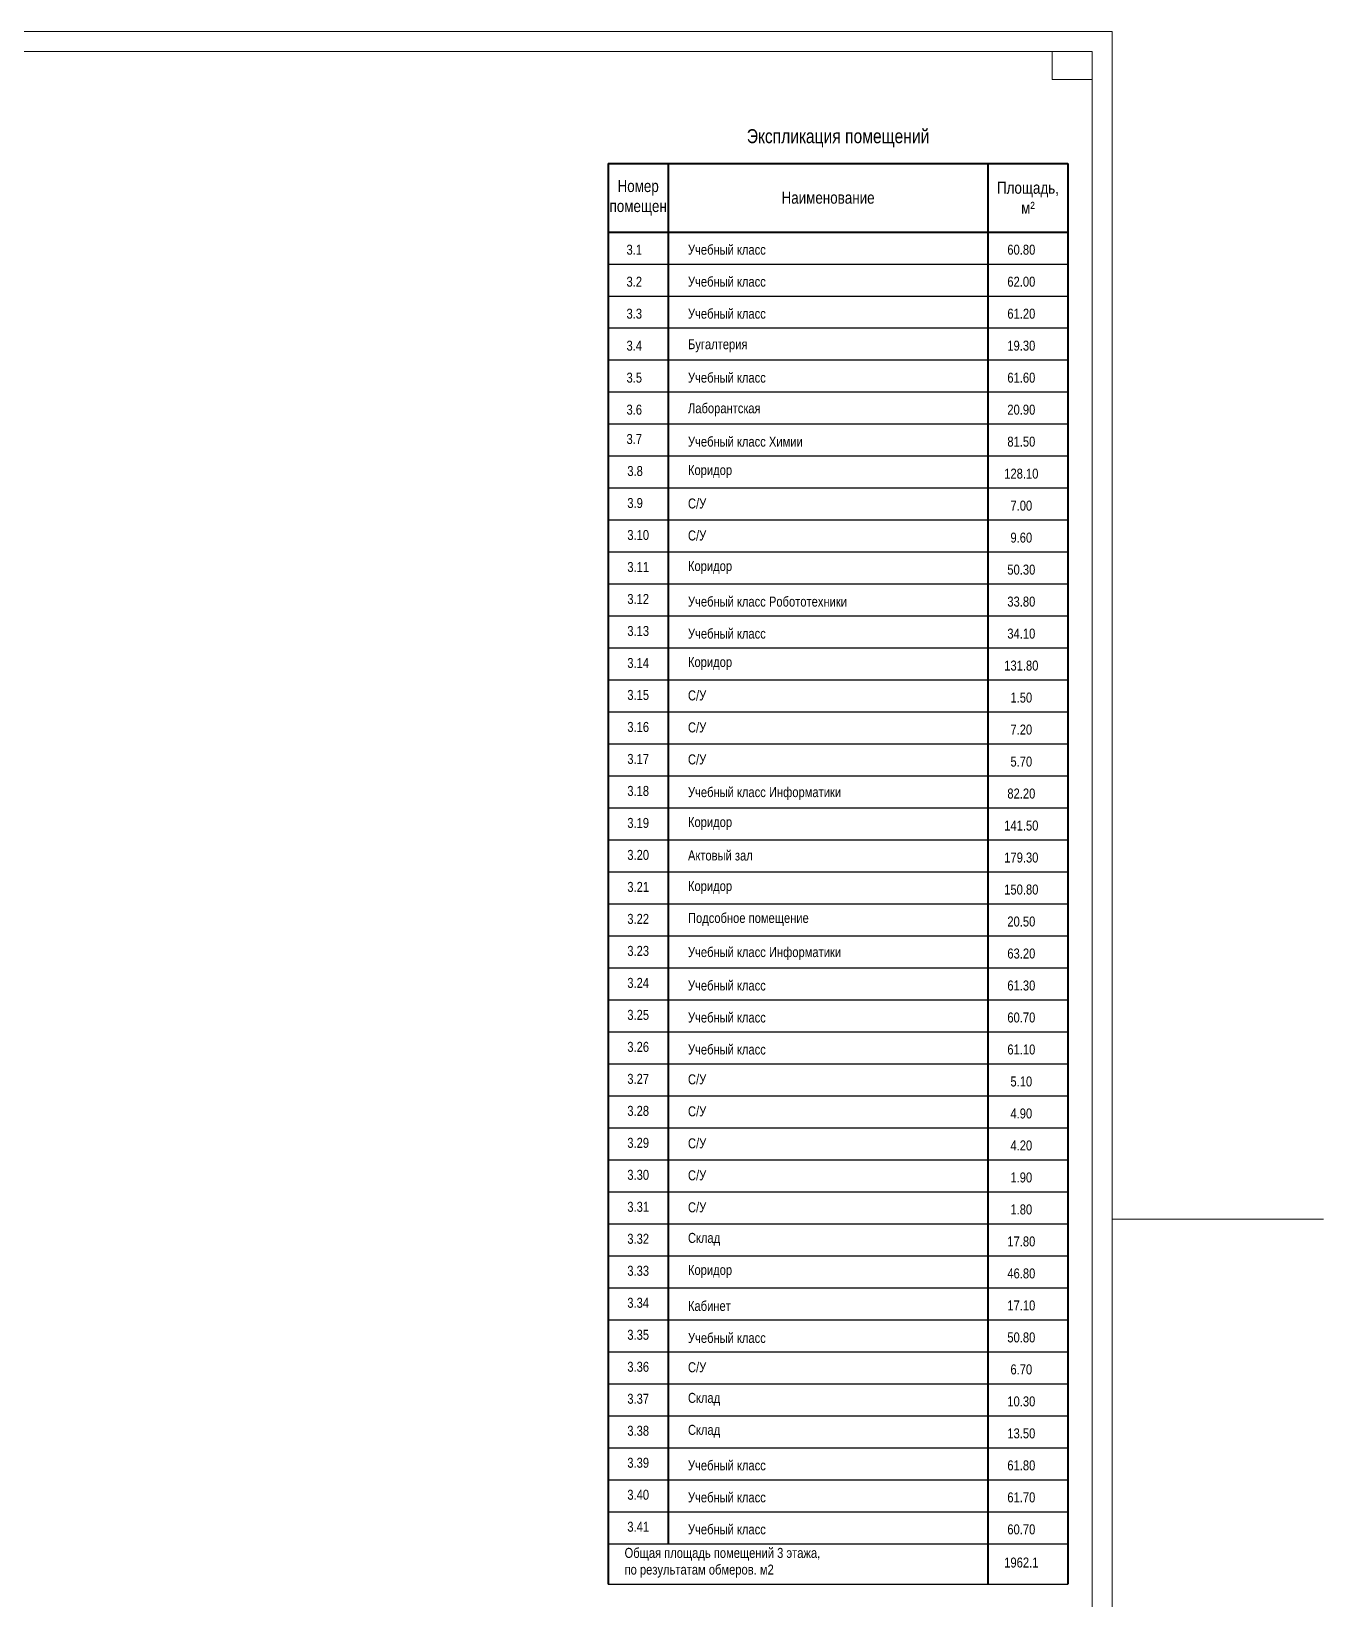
# Model space of a CAD drawing. Header units: metres. Extents: x -5 to 458, y -5 to 65.
# Drawn here: x 372.58 to 404.91, y 20.21 to 59.43 of the extents above; entities that cross this region are included whole.
import ezdxf

# ---------------------------------------------------------------- set-up
doc = ezdxf.new("R2010")
doc.units = ezdxf.units.M
doc.layers.add('Level 50', color=7, linetype='Continuous', lineweight=0)
doc.layers.add('YOLO_TABLE', color=1, linetype='Continuous')
doc.layers.add('размеры оси', color=163, linetype='Continuous')
doc.styles.add('_ТАБЛИЧНЫЙ(1-100)', font='arial.ttf', dxfattribs={"width": 0.8, "height": 300})
doc.styles.add('_ТЕКСТОВЫЙ', font='arial.ttf', dxfattribs={"width": 0.8})

# ---------------------------------------------------------------- blocks, each defined once
blk = doc.blocks.new('*U49')
at = {"color": 7, "linetype": 'Continuous', "lineweight": 0}
blk.add_line((68.362, 0), (63.075, 0), dxfattribs=at)
at = {"color": 7, "linetype": 'Continuous', "lineweight": 0, "flags": 128}
blk.add_lwpolyline([(63.075, 29.7), (63.075, -29.7), (-63.075, -29.7), (-63.075, 29.7), (63.075, 29.7)], close=True, dxfattribs=at)
at = {"layer": 'Level 50', "color": 7, "linetype": 'Continuous', "lineweight": 13}
for p, q in [((62.575, 29.2), (-61.075, 29.2)), ((61.575, 29.2), (61.575, 28.5)), ((62.575, 29.2), (62.575, -29.2)), ((61.575, 28.5), (62.575, 28.5))]:
    blk.add_line(p, q, dxfattribs=at)

msp = doc.modelspace()

# ---------------------------------------------------------------- linework, layer by layer
at = {"color": 0, "linetype": 'ByBlock', "lineweight": 40}
for p, q in [((387.013267, 56.12112), (398.513267, 56.12112)), ((387.013267, 56.12112), (387.013267, 20.592731)), ((388.513267, 56.12112), (388.513267, 21.608693)), ((396.513267, 56.12112), (396.513267, 20.592731)), ((398.513267, 56.12112), (398.513267, 20.592731)), ((387.013267, 54.408693), (398.513267, 54.408693))]:
    msp.add_line(p, q, dxfattribs=at)
at = {"color": 0, "linetype": 'ByBlock', "lineweight": -2}
for p, q in [((387.013267, 53.608693), (398.513267, 53.608693)), ((387.013267, 52.808693), (398.513267, 52.808693)), ((387.013267, 52.008693), (398.513267, 52.008693)), ((387.013267, 51.208693), (398.513267, 51.208693)), ((387.013267, 50.408693), (398.513267, 50.408693)), ((387.013267, 49.608693), (398.513267, 49.608693)), ((387.013267, 48.808693), (398.513267, 48.808693)), ((387.013267, 48.008693), (398.513267, 48.008693)), ((387.013267, 47.208693), (398.513267, 47.208693)), ((387.013267, 46.408693), (398.513267, 46.408693)), ((387.013267, 45.608693), (398.513267, 45.608693)), ((387.013267, 44.808693), (398.513267, 44.808693)), ((387.013267, 44.008693), (398.513267, 44.008693)), ((387.013267, 43.208693), (398.513267, 43.208693)), ((387.013267, 42.408693), (398.513267, 42.408693)), ((387.013267, 41.608693), (398.513267, 41.608693)), ((387.013267, 40.808693), (398.513267, 40.808693)), ((387.013267, 40.008693), (398.513267, 40.008693)), ((387.013267, 39.208693), (398.513267, 39.208693)), ((387.013267, 38.408693), (398.513267, 38.408693)), ((387.013267, 37.608693), (398.513267, 37.608693)), ((387.013267, 36.808693), (398.513267, 36.808693)), ((387.013267, 36.008693), (398.513267, 36.008693)), ((387.013267, 35.208693), (398.513267, 35.208693)), ((387.013267, 34.408693), (398.513267, 34.408693)), ((387.013267, 33.608693), (398.513267, 33.608693)), ((387.013267, 32.808693), (398.513267, 32.808693)), ((387.013267, 32.008693), (398.513267, 32.008693)), ((387.013267, 31.208693), (398.513267, 31.208693)), ((387.013267, 30.408693), (398.513267, 30.408693)), ((387.013267, 29.608693), (398.513267, 29.608693)), ((387.013267, 28.808693), (398.513267, 28.808693)), ((387.013267, 28.008693), (398.513267, 28.008693)), ((387.013267, 27.208693), (398.513267, 27.208693)), ((387.013267, 26.408693), (398.513267, 26.408693)), ((387.013267, 25.608693), (398.513267, 25.608693)), ((387.013267, 24.808693), (398.513267, 24.808693)), ((387.013267, 24.008693), (398.513267, 24.008693)), ((387.013267, 23.208693), (398.513267, 23.208693)), ((387.013267, 22.408693), (398.513267, 22.408693)), ((387.013267, 21.608693), (398.513267, 21.608693))]:
    msp.add_line(p, q, dxfattribs=at)
at = {"layer": 'YOLO_TABLE'}
msp.add_lwpolyline([(387.013267, 20.592731), (398.513267, 20.592731), (398.513267, 56.12112), (387.013267, 56.12112)], close=True, dxfattribs=at)
at = {"layer": 'размеры оси', "color": 7, "lineweight": 30}
msp.add_line((387.013267, 20.592731), (398.513267, 20.592731), dxfattribs=at)

# ---------------------------------------------------------------- block references
at = {"layer": 'Level 50', "color": 7, "linetype": 'Continuous', "lineweight": 13}
msp.add_blockref('*U49', (336.547065, 29.726332), dxfattribs=at)

# ---------------------------------------------------------------- texts
at = {"color": 0, "linetype": 'ByBlock', "lineweight": -2}
for s, insert, char_height, width, attachment_point, style in [('Экспликация помещений', (392.763267, 56.754453), 0.35, 10.9, 5, '_ТЕКСТОВЫЙ'), ('Номер помещен', (387.763267, 55.264906), 0.3, 1.3, 5, '_ТАБЛИЧНЫЙ(1-100)'), ('Наименование', (392.513267, 55.264906), 0.3, 7.8, 5, '_ТАБЛИЧНЫЙ(1-100)'), ('Площадь, м²', (397.513267, 55.264906), 0.3, 1.8, 5, '_ТАБЛИЧНЫЙ(1-100)'), ('3.1', (387.665624, 53.965152), 0.25, 7.8, 5, '_ТАБЛИЧНЫЙ(1-100)'), ('\\pxql;Учебный класс', (395.431884, 53.965152), 0.25, 12.84589456, 5, '_ТАБЛИЧНЫЙ(1-100)'), ('60.80', (397.347191, 53.965152), 0.25, 7.8, 5, '_ТАБЛИЧНЫЙ(1-100)'), ('3.2', (387.665624, 53.165152), 0.25, 7.8, 5, '_ТАБЛИЧНЫЙ(1-100)'), ('\\pxql;Учебный класс', (395.431884, 53.165152), 0.25, 12.84589456, 5, '_ТАБЛИЧНЫЙ(1-100)'), ('62.00', (397.347191, 53.165152), 0.25, 7.8, 5, '_ТАБЛИЧНЫЙ(1-100)'), ('3.3', (387.665624, 52.365152), 0.25, 7.8, 5, '_ТАБЛИЧНЫЙ(1-100)'), ('\\pxql;Учебный класс', (395.431884, 52.365152), 0.25, 12.84589456, 5, '_ТАБЛИЧНЫЙ(1-100)'), ('61.20', (397.347191, 52.365152), 0.25, 7.8, 5, '_ТАБЛИЧНЫЙ(1-100)'), ('3.4', (387.665624, 51.565152), 0.25, 7.8, 5, '_ТАБЛИЧНЫЙ(1-100)'), ('\\pxql;Бугалтерия', (395.431884, 51.565152), 0.25, 12.84589456, 5, '_ТАБЛИЧНЫЙ(1-100)'), ('19.30', (397.347191, 51.565152), 0.25, 7.8, 5, '_ТАБЛИЧНЫЙ(1-100)'), ('3.5', (387.665624, 50.765152), 0.25, 7.8, 5, '_ТАБЛИЧНЫЙ(1-100)'), ('\\pxql;Учебный класс', (395.431884, 50.765152), 0.25, 12.84589456, 5, '_ТАБЛИЧНЫЙ(1-100)'), ('61.60', (397.347191, 50.765152), 0.25, 7.8, 5, '_ТАБЛИЧНЫЙ(1-100)'), ('3.6', (387.665624, 49.965152), 0.25, 7.8, 5, '_ТАБЛИЧНЫЙ(1-100)'), ('\\pxql;Лаборантская', (395.431884, 49.965152), 0.25, 12.84589456, 5, '_ТАБЛИЧНЫЙ(1-100)'), ('20.90', (397.347191, 49.965152), 0.25, 7.8, 5, '_ТАБЛИЧНЫЙ(1-100)'), ('3.7', (387.665624, 49.230465), 0.25, 7.8, 5, '_ТАБЛИЧНЫЙ(1-100)'), ('\\pxql;Учебный класс Химии', (395.431884, 49.165152), 0.25, 12.84589456, 5, '_ТАБЛИЧНЫЙ(1-100)'), ('81.50', (397.347191, 49.165152), 0.25, 7.8, 5, '_ТАБЛИЧНЫЙ(1-100)'), ('\\pxql;3.8', (391.391546, 48.430465), 0.25, 7.8, 5, '_ТАБЛИЧНЫЙ(1-100)'), ('\\pxql;Коридор', (395.431884, 48.419009), 0.25, 12.84589456, 5, '_ТАБЛИЧНЫЙ(1-100)'), ('128.10', (397.347191, 48.365152), 0.25, 7.8, 5, '_ТАБЛИЧНЫЙ(1-100)'), ('\\pxql;3.9', (391.391546, 47.630465), 0.25, 7.8, 5, '_ТАБЛИЧНЫЙ(1-100)'), ('\\pxql;С/У', (395.431884, 47.619009), 0.25, 12.84589456, 5, '_ТАБЛИЧНЫЙ(1-100)'), ('7.00', (397.347191, 47.565152), 0.25, 7.8, 5, '_ТАБЛИЧНЫЙ(1-100)'), ('\\pxql;3.10', (391.391546, 46.830465), 0.25, 7.8, 5, '_ТАБЛИЧНЫЙ(1-100)'), ('\\pxql;С/У', (395.431884, 46.819009), 0.25, 12.84589456, 5, '_ТАБЛИЧНЫЙ(1-100)'), ('9.60', (397.347191, 46.765152), 0.25, 7.8, 5, '_ТАБЛИЧНЫЙ(1-100)'), ('\\pxql;3.11', (391.391546, 46.030465), 0.25, 7.8, 5, '_ТАБЛИЧНЫЙ(1-100)'), ('\\pxql;Коридор', (395.431884, 46.019009), 0.25, 12.84589456, 5, '_ТАБЛИЧНЫЙ(1-100)'), ('50.30', (397.347191, 45.965152), 0.25, 7.8, 5, '_ТАБЛИЧНЫЙ(1-100)'), ('\\pxql;3.12', (391.391546, 45.230465), 0.25, 7.8, 5, '_ТАБЛИЧНЫЙ(1-100)'), ('\\pxql;Учебный класс Робототехники', (395.431884, 45.165152), 0.25, 12.84589456, 5, '_ТАБЛИЧНЫЙ(1-100)'), ('33.80', (397.347191, 45.165152), 0.25, 7.8, 5, '_ТАБЛИЧНЫЙ(1-100)'), ('\\pxql;3.13', (391.391546, 44.430465), 0.25, 7.8, 5, '_ТАБЛИЧНЫЙ(1-100)'), ('\\pxql;Учебный класс', (395.431884, 44.365152), 0.25, 12.84589456, 5, '_ТАБЛИЧНЫЙ(1-100)'), ('34.10', (397.347191, 44.365152), 0.25, 7.8, 5, '_ТАБЛИЧНЫЙ(1-100)'), ('\\pxql;3.14', (391.391546, 43.630465), 0.25, 7.8, 5, '_ТАБЛИЧНЫЙ(1-100)'), ('\\pxql;Коридор', (395.431884, 43.619009), 0.25, 12.84589456, 5, '_ТАБЛИЧНЫЙ(1-100)'), ('131.80', (397.347191, 43.565152), 0.25, 7.8, 5, '_ТАБЛИЧНЫЙ(1-100)'), ('\\pxql;3.15', (391.391546, 42.830465), 0.25, 7.8, 5, '_ТАБЛИЧНЫЙ(1-100)'), ('\\pxql;С/У', (395.431884, 42.819009), 0.25, 12.84589456, 5, '_ТАБЛИЧНЫЙ(1-100)'), ('1.50', (397.347191, 42.765152), 0.25, 7.8, 5, '_ТАБЛИЧНЫЙ(1-100)'), ('\\pxql;3.16', (391.391546, 42.030465), 0.25, 7.8, 5, '_ТАБЛИЧНЫЙ(1-100)'), ('\\pxql;С/У', (395.431884, 42.019009), 0.25, 12.84589456, 5, '_ТАБЛИЧНЫЙ(1-100)'), ('7.20', (397.347191, 41.965152), 0.25, 7.8, 5, '_ТАБЛИЧНЫЙ(1-100)'), ('\\pxql;3.17', (391.391546, 41.230465), 0.25, 7.8, 5, '_ТАБЛИЧНЫЙ(1-100)'), ('\\pxql;С/У', (395.431884, 41.219009), 0.25, 12.84589456, 5, '_ТАБЛИЧНЫЙ(1-100)'), ('5.70', (397.347191, 41.165152), 0.25, 7.8, 5, '_ТАБЛИЧНЫЙ(1-100)'), ('\\pxql;3.18', (391.391546, 40.430465), 0.25, 7.8, 5, '_ТАБЛИЧНЫЙ(1-100)'), ('\\pxql;Учебный класс Информатики', (395.431884, 40.365152), 0.25, 12.84589456, 5, '_ТАБЛИЧНЫЙ(1-100)'), ('82.20', (397.347191, 40.365152), 0.25, 7.8, 5, '_ТАБЛИЧНЫЙ(1-100)'), ('\\pxql;3.19', (391.391546, 39.630465), 0.25, 7.8, 5, '_ТАБЛИЧНЫЙ(1-100)'), ('\\pxql;Коридор', (395.431884, 39.616944), 0.25, 12.84589456, 5, '_ТАБЛИЧНЫЙ(1-100)'), ('141.50', (397.347191, 39.565152), 0.25, 7.8, 5, '_ТАБЛИЧНЫЙ(1-100)'), ('\\pxql;3.20', (391.391546, 38.830465), 0.25, 7.8, 5, '_ТАБЛИЧНЫЙ(1-100)'), ('\\pxql;Актовый зал', (395.431884, 38.816944), 0.25, 12.84589456, 5, '_ТАБЛИЧНЫЙ(1-100)'), ('179.30', (397.347191, 38.765152), 0.25, 7.8, 5, '_ТАБЛИЧНЫЙ(1-100)'), ('\\pxql;3.21', (391.391546, 38.030465), 0.25, 7.8, 5, '_ТАБЛИЧНЫЙ(1-100)'), ('\\pxql;Коридор', (395.431884, 38.016944), 0.25, 12.84589456, 5, '_ТАБЛИЧНЫЙ(1-100)'), ('150.80', (397.347191, 37.965152), 0.25, 7.8, 5, '_ТАБЛИЧНЫЙ(1-100)'), ('\\pxql;3.22', (391.391546, 37.230465), 0.25, 7.8, 5, '_ТАБЛИЧНЫЙ(1-100)'), ('\\pxql;Подсобное помещение', (395.431884, 37.219009), 0.25, 12.84589456, 5, '_ТАБЛИЧНЫЙ(1-100)'), ('20.50', (397.347191, 37.165152), 0.25, 7.8, 5, '_ТАБЛИЧНЫЙ(1-100)'), ('\\pxql;3.23', (391.391546, 36.430465), 0.25, 7.8, 5, '_ТАБЛИЧНЫЙ(1-100)'), ('\\pxql;Учебный класс Информатики', (395.431884, 36.365152), 0.25, 12.84589456, 5, '_ТАБЛИЧНЫЙ(1-100)'), ('63.20', (397.347191, 36.365152), 0.25, 7.8, 5, '_ТАБЛИЧНЫЙ(1-100)'), ('\\pxql;3.24', (391.391546, 35.630465), 0.25, 7.8, 5, '_ТАБЛИЧНЫЙ(1-100)'), ('\\pxql;Учебный класс', (395.431884, 35.565152), 0.25, 12.84589456, 5, '_ТАБЛИЧНЫЙ(1-100)'), ('61.30', (397.347191, 35.565152), 0.25, 7.8, 5, '_ТАБЛИЧНЫЙ(1-100)'), ('\\pxql;3.25', (391.391546, 34.830465), 0.25, 7.8, 5, '_ТАБЛИЧНЫЙ(1-100)'), ('\\pxql;Учебный класс', (395.431884, 34.765152), 0.25, 12.84589456, 5, '_ТАБЛИЧНЫЙ(1-100)'), ('60.70', (397.347191, 34.765152), 0.25, 7.8, 5, '_ТАБЛИЧНЫЙ(1-100)'), ('\\pxql;3.26', (391.391546, 34.030465), 0.25, 7.8, 5, '_ТАБЛИЧНЫЙ(1-100)'), ('\\pxql;Учебный класс', (395.431884, 33.965152), 0.25, 12.84589456, 5, '_ТАБЛИЧНЫЙ(1-100)'), ('61.10', (397.347191, 33.965152), 0.25, 7.8, 5, '_ТАБЛИЧНЫЙ(1-100)'), ('\\pxql;3.27', (391.391546, 33.230465), 0.25, 7.8, 5, '_ТАБЛИЧНЫЙ(1-100)'), ('\\pxql;С/У', (395.431884, 33.219009), 0.25, 12.84589456, 5, '_ТАБЛИЧНЫЙ(1-100)'), ('5.10', (397.347191, 33.165152), 0.25, 7.8, 5, '_ТАБЛИЧНЫЙ(1-100)'), ('\\pxql;3.28', (391.391546, 32.430465), 0.25, 7.8, 5, '_ТАБЛИЧНЫЙ(1-100)'), ('\\pxql;С/У', (395.431884, 32.419009), 0.25, 12.84589456, 5, '_ТАБЛИЧНЫЙ(1-100)'), ('4.90', (397.347191, 32.365152), 0.25, 7.8, 5, '_ТАБЛИЧНЫЙ(1-100)'), ('\\pxql;3.29', (391.391546, 31.630465), 0.25, 7.8, 5, '_ТАБЛИЧНЫЙ(1-100)'), ('\\pxql;С/У', (395.431884, 31.619009), 0.25, 12.84589456, 5, '_ТАБЛИЧНЫЙ(1-100)'), ('4.20', (397.347191, 31.565152), 0.25, 7.8, 5, '_ТАБЛИЧНЫЙ(1-100)'), ('\\pxql;3.30', (391.391546, 30.830465), 0.25, 7.8, 5, '_ТАБЛИЧНЫЙ(1-100)'), ('\\pxql;С/У', (395.431884, 30.819009), 0.25, 12.84589456, 5, '_ТАБЛИЧНЫЙ(1-100)'), ('1.90', (397.347191, 30.765152), 0.25, 7.8, 5, '_ТАБЛИЧНЫЙ(1-100)'), ('\\pxql;3.31', (391.391546, 30.030465), 0.25, 7.8, 5, '_ТАБЛИЧНЫЙ(1-100)'), ('\\pxql;С/У', (395.431884, 30.019009), 0.25, 12.84589456, 5, '_ТАБЛИЧНЫЙ(1-100)'), ('1.80', (397.347191, 29.965152), 0.25, 7.8, 5, '_ТАБЛИЧНЫЙ(1-100)'), ('\\pxql;3.32', (391.391546, 29.230465), 0.25, 7.8, 5, '_ТАБЛИЧНЫЙ(1-100)'), ('\\pxql;Склад', (395.431884, 29.219009), 0.25, 12.84589456, 5, '_ТАБЛИЧНЫЙ(1-100)'), ('17.80', (397.347191, 29.165152), 0.25, 7.8, 5, '_ТАБЛИЧНЫЙ(1-100)'), ('\\pxql;3.33', (391.391546, 28.430465), 0.25, 7.8, 5, '_ТАБЛИЧНЫЙ(1-100)'), ('\\pxql;Коридор', (395.431884, 28.416944), 0.25, 12.84589456, 5, '_ТАБЛИЧНЫЙ(1-100)'), ('46.80', (397.347191, 28.365152), 0.25, 7.8, 5, '_ТАБЛИЧНЫЙ(1-100)'), ('\\pxql;3.34', (391.391546, 27.630465), 0.25, 7.8, 5, '_ТАБЛИЧНЫЙ(1-100)'), ('\\pxql;Кабинет', (395.431884, 27.552264), 0.25, 12.84589456, 5, '_ТАБЛИЧНЫЙ(1-100)'), ('17.10', (397.347191, 27.565152), 0.25, 7.8, 5, '_ТАБЛИЧНЫЙ(1-100)'), ('\\pxql;3.35', (391.391546, 26.830465), 0.25, 7.8, 5, '_ТАБЛИЧНЫЙ(1-100)'), ('\\pxql;Учебный класс', (395.431884, 26.752264), 0.25, 12.84589456, 5, '_ТАБЛИЧНЫЙ(1-100)'), ('50.80', (397.347191, 26.765152), 0.25, 7.8, 5, '_ТАБЛИЧНЫЙ(1-100)'), ('\\pxql;3.36', (391.391546, 26.030465), 0.25, 7.8, 5, '_ТАБЛИЧНЫЙ(1-100)'), ('\\pxql;С/У', (395.431884, 26.019009), 0.25, 12.84589456, 5, '_ТАБЛИЧНЫЙ(1-100)'), ('6.70', (397.347191, 25.965152), 0.25, 7.8, 5, '_ТАБЛИЧНЫЙ(1-100)'), ('\\pxql;3.37', (391.391546, 25.230465), 0.25, 7.8, 5, '_ТАБЛИЧНЫЙ(1-100)'), ('\\pxql;Склад', (395.431884, 25.219009), 0.25, 12.84589456, 5, '_ТАБЛИЧНЫЙ(1-100)'), ('10.30', (397.347191, 25.165152), 0.25, 7.8, 5, '_ТАБЛИЧНЫЙ(1-100)'), ('\\pxql;3.38', (391.391546, 24.430465), 0.25, 7.8, 5, '_ТАБЛИЧНЫЙ(1-100)'), ('\\pxql;Склад', (395.431884, 24.419009), 0.25, 12.84589456, 5, '_ТАБЛИЧНЫЙ(1-100)'), ('13.50', (397.347191, 24.365152), 0.25, 7.8, 5, '_ТАБЛИЧНЫЙ(1-100)'), ('\\pxql;3.39', (391.391546, 23.630465), 0.25, 7.8, 5, '_ТАБЛИЧНЫЙ(1-100)'), ('\\pxql;Учебный класс', (395.431884, 23.565152), 0.25, 12.84589456, 5, '_ТАБЛИЧНЫЙ(1-100)'), ('61.80', (397.347191, 23.565152), 0.25, 7.8, 5, '_ТАБЛИЧНЫЙ(1-100)'), ('\\pxql;3.40', (391.391546, 22.830465), 0.25, 7.8, 5, '_ТАБЛИЧНЫЙ(1-100)'), ('\\pxql;Учебный класс', (395.431884, 22.765152), 0.25, 12.84589456, 5, '_ТАБЛИЧНЫЙ(1-100)'), ('61.70', (397.347191, 22.765152), 0.25, 7.8, 5, '_ТАБЛИЧНЫЙ(1-100)'), ('\\pxql;3.41', (391.391546, 22.030465), 0.25, 7.8, 5, '_ТАБЛИЧНЫЙ(1-100)'), ('\\pxql;Учебный класс', (395.431884, 21.965152), 0.25, 12.84589456, 5, '_ТАБЛИЧНЫЙ(1-100)'), ('60.70', (397.347191, 21.965152), 0.25, 7.8, 5, '_ТАБЛИЧНЫЙ(1-100)'), ('\\H1x;\\W0.8;Общая площадь помещений 3 этажа, \\Pпо результатам обмеров. м2', (387.42261, 21.132012), 0.25, 12.84589456, 4, '_ТАБЛИЧНЫЙ(1-100)'), ('1962.1', (397.347191, 21.135918), 0.25, 7.8, 5, '_ТАБЛИЧНЫЙ(1-100)')]:
    msp.add_mtext(s, dxfattribs=dict(at, insert=insert, char_height=char_height, width=width, attachment_point=attachment_point, style=style))

doc.saveas('drawing.dxf')
